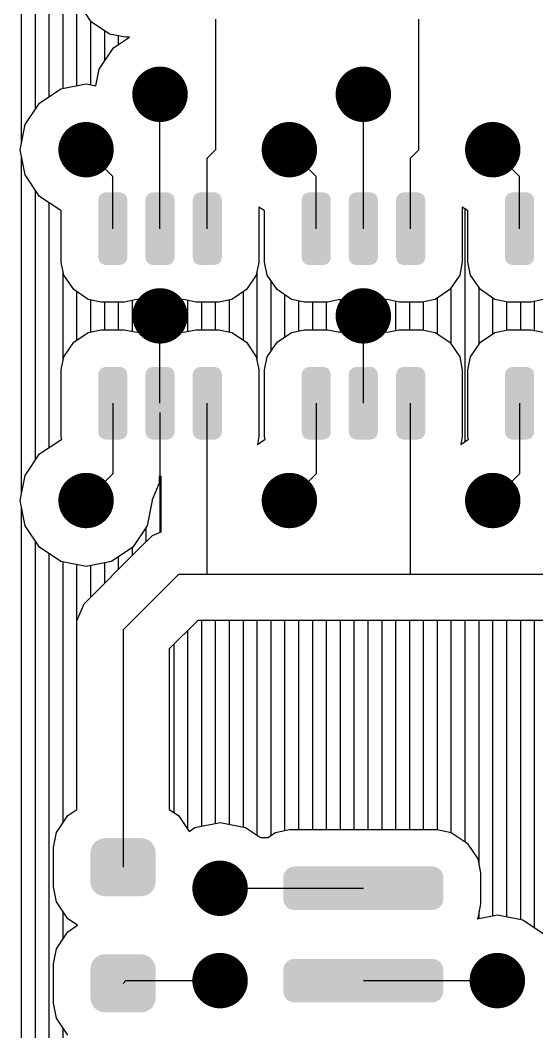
# Model space of a CAD drawing. Extents: x 295 to 953, y 10 to 290.
# Drawn here: x 646.16 to 657.87, y 147.46 to 170.42 of the extents above; entities that cross this region are included whole.
import ezdxf

# ---------------------------------------------------------------- set-up
doc = ezdxf.new("R2010")
doc.units = 0
doc.header["$LTSCALE"] = 5
doc.header["$MEASUREMENT"] = 0
doc.layers.get('0').update_dxf_attribs({"linetype": 'CONTINUOUS', "lineweight": 25})
doc.layers.add('DV-INT-A3_TOP', color=10, linetype='CONTINUOUS')

msp = doc.modelspace()

# ---------------------------------------------------------------- linework, layer by layer
at = {"const_width": 0.629}
for points in [[(649.011, 168.74, 1), (649.64, 168.74, 1)], [(653.621, 168.74, 1), (654.25, 168.74, 1)], [(647.335, 167.483, 1), (647.963, 167.483, 1)], [(651.945, 167.483, 1), (652.573, 167.483, 1)], [(656.555, 167.483, 1), (657.183, 167.483, 1)], [(649.011, 163.711, 1), (649.64, 163.711, 1)], [(653.621, 163.711, 1), (654.25, 163.711, 1)], [(647.335, 159.52, 1), (647.963, 159.52, 1)], [(651.945, 159.52, 1), (652.573, 159.52, 1)], [(656.555, 159.52, 1), (657.183, 159.52, 1)], [(650.373, 150.719, 1), (651.002, 150.719, 1)], [(650.373, 148.624, 1), (651.002, 148.624, 1)], [(656.659, 148.624, 1), (657.288, 148.624, 1)]]:
    msp.add_lwpolyline(points, format="xyb", close=True, dxfattribs=at)
for points in [[(647.95, 166.421), (647.963, 166.45), (648.568, 166.421), (648.544, 166.45)], [(647.963, 166.45), (647.999, 166.478), (648.544, 166.45), (648.521, 166.478)], [(647.999, 166.478), (648.021, 166.496), (648.521, 166.478), (648.482, 166.496)], [(648.021, 166.496), (648.078, 166.509), (648.482, 166.496), (648.453, 166.509)], [(648.078, 166.509), (648.093, 166.512), (648.453, 166.509), (648.42, 166.512)], [(648.093, 166.512), (648.093, 166.515), (648.42, 166.512), (648.42, 166.515)], [(649.019, 166.421), (649.032, 166.45), (649.637, 166.421), (649.613, 166.45)], [(649.032, 166.45), (649.068, 166.478), (649.613, 166.45), (649.589, 166.478)], [(649.068, 166.478), (649.09, 166.496), (649.589, 166.478), (649.551, 166.496)], [(649.09, 166.496), (649.147, 166.509), (649.551, 166.496), (649.522, 166.509)], [(649.147, 166.509), (649.162, 166.512), (649.522, 166.509), (649.489, 166.512)], [(649.162, 166.512), (649.162, 166.515), (649.489, 166.512), (649.489, 166.515)], [(650.091, 166.421), (650.105, 166.45), (650.709, 166.421), (650.686, 166.45)], [(650.105, 166.45), (650.141, 166.478), (650.686, 166.45), (650.662, 166.478)], [(650.141, 166.478), (650.163, 166.496), (650.662, 166.478), (650.624, 166.496)], [(650.163, 166.496), (650.22, 166.509), (650.624, 166.496), (650.595, 166.509)], [(650.22, 166.509), (650.235, 166.512), (650.595, 166.509), (650.562, 166.512)], [(650.235, 166.512), (650.235, 166.515), (650.562, 166.512), (650.562, 166.515)], [(652.56, 166.421), (652.573, 166.45), (653.178, 166.421), (653.155, 166.45)], [(652.573, 166.45), (652.609, 166.478), (653.155, 166.45), (653.131, 166.478)], [(652.609, 166.478), (652.631, 166.496), (653.131, 166.478), (653.092, 166.496)], [(652.631, 166.496), (652.688, 166.509), (653.092, 166.496), (653.063, 166.509)], [(652.688, 166.509), (652.703, 166.512), (653.063, 166.509), (653.03, 166.512)], [(652.703, 166.512), (652.703, 166.515), (653.03, 166.512), (653.03, 166.515)], [(653.629, 166.421), (653.642, 166.45), (654.247, 166.421), (654.223, 166.45)], [(653.642, 166.45), (653.678, 166.478), (654.223, 166.45), (654.199, 166.478)], [(653.678, 166.478), (653.7, 166.496), (654.199, 166.478), (654.161, 166.496)], [(653.7, 166.496), (653.757, 166.509), (654.161, 166.496), (654.132, 166.509)], [(653.757, 166.509), (653.772, 166.512), (654.132, 166.509), (654.099, 166.512)], [(653.772, 166.512), (653.772, 166.515), (654.099, 166.512), (654.099, 166.515)], [(654.702, 166.421), (654.715, 166.45), (655.32, 166.421), (655.296, 166.45)], [(654.715, 166.45), (654.751, 166.478), (655.296, 166.45), (655.272, 166.478)], [(654.751, 166.478), (654.773, 166.496), (655.272, 166.478), (655.234, 166.496)], [(654.773, 166.496), (654.83, 166.509), (655.234, 166.496), (655.205, 166.509)], [(654.83, 166.509), (654.845, 166.512), (655.205, 166.509), (655.172, 166.512)], [(654.845, 166.512), (654.845, 166.515), (655.172, 166.512), (655.172, 166.515)], [(657.17, 166.421), (657.183, 166.45), (657.788, 166.421), (657.765, 166.45)], [(657.183, 166.45), (657.219, 166.478), (657.765, 166.45), (657.741, 166.478)], [(657.219, 166.478), (657.241, 166.496), (657.741, 166.478), (657.702, 166.496)], [(657.241, 166.496), (657.299, 166.509), (657.702, 166.496), (657.673, 166.509)], [(657.299, 166.509), (657.313, 166.512), (657.673, 166.509), (657.64, 166.512)], [(657.313, 166.512), (657.313, 166.515), (657.64, 166.512), (657.64, 166.515)], [(647.928, 166.349), (647.931, 166.383), (648.586, 166.349), (648.577, 166.383)], [(647.928, 166.347), (647.928, 166.349), (648.586, 166.347), (648.586, 166.349)], [(647.928, 165.031), (647.928, 166.347), (648.586, 165.031), (648.586, 166.347)], [(647.931, 166.383), (647.95, 166.421), (648.577, 166.383), (648.568, 166.421)], [(648.996, 166.349), (649, 166.383), (649.654, 166.349), (649.646, 166.383)], [(648.996, 166.347), (648.996, 166.349), (649.654, 166.347), (649.654, 166.349)], [(648.996, 165.031), (648.996, 166.347), (649.654, 165.031), (649.654, 166.347)], [(649, 166.383), (649.019, 166.421), (649.646, 166.383), (649.637, 166.421)], [(650.069, 166.349), (650.073, 166.383), (650.727, 166.349), (650.719, 166.383)], [(650.069, 166.347), (650.069, 166.349), (650.727, 166.347), (650.727, 166.349)], [(650.069, 165.031), (650.069, 166.347), (650.727, 165.031), (650.727, 166.347)], [(650.073, 166.383), (650.091, 166.421), (650.719, 166.383), (650.709, 166.421)], [(652.538, 166.349), (652.542, 166.383), (653.196, 166.349), (653.187, 166.383)], [(652.538, 166.347), (652.538, 166.349), (653.196, 166.347), (653.196, 166.349)], [(652.538, 165.031), (652.538, 166.347), (653.196, 165.031), (653.196, 166.347)], [(652.542, 166.383), (652.56, 166.421), (653.187, 166.383), (653.178, 166.421)], [(653.606, 166.349), (653.61, 166.383), (654.264, 166.349), (654.256, 166.383)], [(653.606, 166.347), (653.606, 166.349), (654.264, 166.347), (654.264, 166.349)], [(653.606, 165.031), (653.606, 166.347), (654.264, 165.031), (654.264, 166.347)], [(653.61, 166.383), (653.629, 166.421), (654.256, 166.383), (654.247, 166.421)], [(654.679, 166.349), (654.683, 166.383), (655.337, 166.349), (655.329, 166.383)], [(654.679, 166.347), (654.679, 166.349), (655.337, 166.347), (655.337, 166.349)], [(654.679, 165.031), (654.679, 166.347), (655.337, 165.031), (655.337, 166.347)], [(654.683, 166.383), (654.702, 166.421), (655.329, 166.383), (655.32, 166.421)], [(657.148, 166.349), (657.152, 166.383), (657.806, 166.349), (657.798, 166.383)], [(657.148, 166.347), (657.148, 166.349), (657.806, 166.347), (657.806, 166.349)], [(657.148, 165.031), (657.148, 166.347), (657.806, 165.031), (657.806, 166.347)], [(657.152, 166.383), (657.17, 166.421), (657.798, 166.383), (657.788, 166.421)], [(647.928, 165.029), (647.928, 165.031), (648.586, 165.029), (648.586, 165.031)], [(647.936, 164.996), (647.928, 165.029), (648.582, 164.996), (648.586, 165.029)], [(647.945, 164.957), (647.936, 164.996), (648.563, 164.957), (648.582, 164.996)], [(647.969, 164.929), (647.945, 164.957), (648.55, 164.929), (648.563, 164.957)], [(647.992, 164.9), (647.969, 164.929), (648.514, 164.9), (648.55, 164.929)], [(648.031, 164.883), (647.992, 164.9), (648.492, 164.883), (648.514, 164.9)], [(648.06, 164.87), (648.031, 164.883), (648.435, 164.87), (648.492, 164.883)], [(648.093, 164.866), (648.06, 164.87), (648.42, 164.866), (648.435, 164.87)], [(648.093, 164.864), (648.093, 164.866), (648.42, 164.864), (648.42, 164.866)], [(648.996, 165.029), (648.996, 165.031), (649.654, 165.029), (649.654, 165.031)], [(649.004, 164.996), (648.996, 165.029), (649.65, 164.996), (649.654, 165.029)], [(649.014, 164.957), (649.004, 164.996), (649.632, 164.957), (649.65, 164.996)], [(649.037, 164.929), (649.014, 164.957), (649.619, 164.929), (649.632, 164.957)], [(649.061, 164.9), (649.037, 164.929), (649.583, 164.9), (649.619, 164.929)], [(649.1, 164.883), (649.061, 164.9), (649.561, 164.883), (649.583, 164.9)], [(649.129, 164.87), (649.1, 164.883), (649.504, 164.87), (649.561, 164.883)], [(649.162, 164.866), (649.129, 164.87), (649.489, 164.866), (649.504, 164.87)], [(649.162, 164.864), (649.162, 164.866), (649.489, 164.864), (649.489, 164.866)], [(650.069, 165.029), (650.069, 165.031), (650.727, 165.029), (650.727, 165.031)], [(650.077, 164.996), (650.069, 165.029), (650.723, 164.996), (650.727, 165.029)], [(650.087, 164.957), (650.077, 164.996), (650.705, 164.957), (650.723, 164.996)], [(650.11, 164.929), (650.087, 164.957), (650.691, 164.929), (650.705, 164.957)], [(650.134, 164.9), (650.11, 164.929), (650.656, 164.9), (650.691, 164.929)], [(650.173, 164.883), (650.134, 164.9), (650.634, 164.883), (650.656, 164.9)], [(650.201, 164.87), (650.173, 164.883), (650.576, 164.87), (650.634, 164.883)], [(650.235, 164.866), (650.201, 164.87), (650.562, 164.866), (650.576, 164.87)], [(650.235, 164.864), (650.235, 164.866), (650.562, 164.864), (650.562, 164.866)], [(652.538, 165.029), (652.538, 165.031), (653.196, 165.029), (653.196, 165.031)], [(652.546, 164.996), (652.538, 165.029), (653.192, 164.996), (653.196, 165.029)], [(652.555, 164.957), (652.546, 164.996), (653.173, 164.957), (653.192, 164.996)], [(652.579, 164.929), (652.555, 164.957), (653.16, 164.929), (653.173, 164.957)], [(652.603, 164.9), (652.579, 164.929), (653.124, 164.9), (653.16, 164.929)], [(652.641, 164.883), (652.603, 164.9), (653.102, 164.883), (653.124, 164.9)], [(652.67, 164.87), (652.641, 164.883), (653.045, 164.87), (653.102, 164.883)], [(652.703, 164.866), (652.67, 164.87), (653.03, 164.866), (653.045, 164.87)], [(652.703, 164.864), (652.703, 164.866), (653.03, 164.864), (653.03, 164.866)], [(653.606, 165.029), (653.606, 165.031), (654.264, 165.029), (654.264, 165.031)], [(653.615, 164.996), (653.606, 165.029), (654.26, 164.996), (654.264, 165.029)], [(653.624, 164.957), (653.615, 164.996), (654.242, 164.957), (654.26, 164.996)], [(653.647, 164.929), (653.624, 164.957), (654.229, 164.929), (654.242, 164.957)], [(653.671, 164.9), (653.647, 164.929), (654.193, 164.9), (654.229, 164.929)], [(653.71, 164.883), (653.671, 164.9), (654.171, 164.883), (654.193, 164.9)], [(653.739, 164.87), (653.71, 164.883), (654.114, 164.87), (654.171, 164.883)], [(653.772, 164.866), (653.739, 164.87), (654.099, 164.866), (654.114, 164.87)], [(653.772, 164.864), (653.772, 164.866), (654.099, 164.864), (654.099, 164.866)], [(654.679, 165.029), (654.679, 165.031), (655.337, 165.029), (655.337, 165.031)], [(654.687, 164.996), (654.679, 165.029), (655.333, 164.996), (655.337, 165.029)], [(654.697, 164.957), (654.687, 164.996), (655.315, 164.957), (655.333, 164.996)], [(654.72, 164.929), (654.697, 164.957), (655.302, 164.929), (655.315, 164.957)], [(654.744, 164.9), (654.72, 164.929), (655.266, 164.9), (655.302, 164.929)], [(654.783, 164.883), (654.744, 164.9), (655.244, 164.883), (655.266, 164.9)], [(654.812, 164.87), (654.783, 164.883), (655.187, 164.87), (655.244, 164.883)], [(654.845, 164.866), (654.812, 164.87), (655.172, 164.866), (655.187, 164.87)], [(654.845, 164.864), (654.845, 164.866), (655.172, 164.864), (655.172, 164.866)], [(657.148, 165.029), (657.148, 165.031), (657.806, 165.029), (657.806, 165.031)], [(657.156, 164.996), (657.148, 165.029), (657.802, 164.996), (657.806, 165.029)], [(657.165, 164.957), (657.156, 164.996), (657.783, 164.957), (657.802, 164.996)], [(657.189, 164.929), (657.165, 164.957), (657.77, 164.929), (657.783, 164.957)], [(657.213, 164.9), (657.189, 164.929), (657.734, 164.9), (657.77, 164.929)], [(657.251, 164.883), (657.213, 164.9), (657.712, 164.883), (657.734, 164.9)], [(657.28, 164.87), (657.251, 164.883), (657.655, 164.87), (657.712, 164.883)], [(657.313, 164.866), (657.28, 164.87), (657.64, 164.866), (657.655, 164.87)], [(657.313, 164.864), (657.313, 164.866), (657.64, 164.864), (657.64, 164.866)], [(648.021, 162.535), (648.078, 162.549), (648.482, 162.535), (648.453, 162.549)], [(648.078, 162.549), (648.093, 162.552), (648.453, 162.549), (648.42, 162.552)], [(648.093, 162.552), (648.093, 162.554), (648.42, 162.552), (648.42, 162.554)], [(649.09, 162.535), (649.147, 162.549), (649.551, 162.535), (649.522, 162.549)], [(649.147, 162.549), (649.162, 162.552), (649.522, 162.549), (649.489, 162.552)], [(649.162, 162.552), (649.162, 162.554), (649.489, 162.552), (649.489, 162.554)], [(650.163, 162.535), (650.22, 162.549), (650.624, 162.535), (650.595, 162.549)], [(650.22, 162.549), (650.235, 162.552), (650.595, 162.549), (650.562, 162.552)], [(650.235, 162.552), (650.235, 162.554), (650.562, 162.552), (650.562, 162.554)], [(652.631, 162.535), (652.688, 162.549), (653.092, 162.535), (653.063, 162.549)], [(652.688, 162.549), (652.703, 162.552), (653.063, 162.549), (653.03, 162.552)], [(652.703, 162.552), (652.703, 162.554), (653.03, 162.552), (653.03, 162.554)], [(653.7, 162.535), (653.757, 162.549), (654.161, 162.535), (654.132, 162.549)], [(653.757, 162.549), (653.772, 162.552), (654.132, 162.549), (654.099, 162.552)], [(653.772, 162.552), (653.772, 162.554), (654.099, 162.552), (654.099, 162.554)], [(654.773, 162.535), (654.83, 162.549), (655.234, 162.535), (655.205, 162.549)], [(654.83, 162.549), (654.845, 162.552), (655.205, 162.549), (655.172, 162.552)], [(654.845, 162.552), (654.845, 162.554), (655.172, 162.552), (655.172, 162.554)], [(657.241, 162.535), (657.299, 162.549), (657.702, 162.535), (657.673, 162.549)], [(657.299, 162.549), (657.313, 162.552), (657.673, 162.549), (657.64, 162.552)], [(657.313, 162.552), (657.313, 162.554), (657.64, 162.552), (657.64, 162.554)], [(647.928, 162.389), (647.931, 162.422), (648.586, 162.389), (648.577, 162.422)], [(647.928, 162.387), (647.928, 162.389), (648.586, 162.387), (648.586, 162.389)], [(647.928, 161.071), (647.928, 162.387), (648.586, 161.071), (648.586, 162.387)], [(647.931, 162.422), (647.95, 162.461), (648.577, 162.422), (648.568, 162.461)], [(647.95, 162.461), (647.963, 162.489), (648.568, 162.461), (648.544, 162.489)], [(647.963, 162.489), (647.999, 162.518), (648.544, 162.489), (648.521, 162.518)], [(647.999, 162.518), (648.021, 162.535), (648.521, 162.518), (648.482, 162.535)], [(648.996, 162.389), (649, 162.422), (649.654, 162.389), (649.646, 162.422)], [(648.996, 162.387), (648.996, 162.389), (649.654, 162.387), (649.654, 162.389)], [(648.996, 161.071), (648.996, 162.387), (649.654, 161.071), (649.654, 162.387)], [(649, 162.422), (649.019, 162.461), (649.646, 162.422), (649.637, 162.461)], [(649.019, 162.461), (649.032, 162.489), (649.637, 162.461), (649.613, 162.489)], [(649.032, 162.489), (649.068, 162.518), (649.613, 162.489), (649.589, 162.518)], [(649.068, 162.518), (649.09, 162.535), (649.589, 162.518), (649.551, 162.535)], [(650.069, 162.389), (650.073, 162.422), (650.727, 162.389), (650.719, 162.422)], [(650.069, 162.387), (650.069, 162.389), (650.727, 162.387), (650.727, 162.389)], [(650.069, 161.071), (650.069, 162.387), (650.727, 161.071), (650.727, 162.387)], [(650.073, 162.422), (650.091, 162.461), (650.719, 162.422), (650.709, 162.461)], [(650.091, 162.461), (650.105, 162.489), (650.709, 162.461), (650.686, 162.489)], [(650.105, 162.489), (650.141, 162.518), (650.686, 162.489), (650.662, 162.518)], [(650.141, 162.518), (650.163, 162.535), (650.662, 162.518), (650.624, 162.535)], [(652.538, 162.389), (652.542, 162.422), (653.196, 162.389), (653.187, 162.422)], [(652.538, 162.387), (652.538, 162.389), (653.196, 162.387), (653.196, 162.389)], [(652.538, 161.071), (652.538, 162.387), (653.196, 161.071), (653.196, 162.387)], [(652.542, 162.422), (652.56, 162.461), (653.187, 162.422), (653.178, 162.461)], [(652.56, 162.461), (652.573, 162.489), (653.178, 162.461), (653.155, 162.489)], [(652.573, 162.489), (652.609, 162.518), (653.155, 162.489), (653.131, 162.518)], [(652.609, 162.518), (652.631, 162.535), (653.131, 162.518), (653.092, 162.535)], [(653.606, 162.389), (653.61, 162.422), (654.264, 162.389), (654.256, 162.422)], [(653.606, 162.387), (653.606, 162.389), (654.264, 162.387), (654.264, 162.389)], [(653.606, 161.071), (653.606, 162.387), (654.264, 161.071), (654.264, 162.387)], [(653.61, 162.422), (653.629, 162.461), (654.256, 162.422), (654.247, 162.461)], [(653.629, 162.461), (653.642, 162.489), (654.247, 162.461), (654.223, 162.489)], [(653.642, 162.489), (653.678, 162.518), (654.223, 162.489), (654.199, 162.518)], [(653.678, 162.518), (653.7, 162.535), (654.199, 162.518), (654.161, 162.535)], [(654.679, 162.389), (654.683, 162.422), (655.337, 162.389), (655.329, 162.422)], [(654.679, 162.387), (654.679, 162.389), (655.337, 162.387), (655.337, 162.389)], [(654.679, 161.071), (654.679, 162.387), (655.337, 161.071), (655.337, 162.387)], [(654.683, 162.422), (654.702, 162.461), (655.329, 162.422), (655.32, 162.461)], [(654.702, 162.461), (654.715, 162.489), (655.32, 162.461), (655.296, 162.489)], [(654.715, 162.489), (654.751, 162.518), (655.296, 162.489), (655.272, 162.518)], [(654.751, 162.518), (654.773, 162.535), (655.272, 162.518), (655.234, 162.535)], [(657.148, 162.389), (657.152, 162.422), (657.806, 162.389), (657.798, 162.422)], [(657.148, 162.387), (657.148, 162.389), (657.806, 162.387), (657.806, 162.389)], [(657.148, 161.071), (657.148, 162.387), (657.806, 161.071), (657.806, 162.387)], [(657.152, 162.422), (657.17, 162.461), (657.798, 162.422), (657.788, 162.461)], [(657.17, 162.461), (657.183, 162.489), (657.788, 162.461), (657.765, 162.489)], [(657.183, 162.489), (657.219, 162.518), (657.765, 162.489), (657.741, 162.518)], [(657.219, 162.518), (657.241, 162.535), (657.741, 162.518), (657.702, 162.535)], [(647.928, 161.069), (647.928, 161.071), (648.586, 161.069), (648.586, 161.071)], [(647.936, 161.035), (647.928, 161.069), (648.582, 161.035), (648.586, 161.069)], [(647.945, 160.997), (647.936, 161.035), (648.563, 160.997), (648.582, 161.035)], [(647.969, 160.969), (647.945, 160.997), (648.55, 160.969), (648.563, 160.997)], [(647.992, 160.94), (647.969, 160.969), (648.514, 160.94), (648.55, 160.969)], [(648.031, 160.922), (647.992, 160.94), (648.492, 160.922), (648.514, 160.94)], [(648.996, 161.069), (648.996, 161.071), (649.654, 161.069), (649.654, 161.071)], [(649.004, 161.035), (648.996, 161.069), (649.65, 161.035), (649.654, 161.069)], [(649.014, 160.997), (649.004, 161.035), (649.632, 160.997), (649.65, 161.035)], [(649.037, 160.969), (649.014, 160.997), (649.619, 160.969), (649.632, 160.997)], [(649.061, 160.94), (649.037, 160.969), (649.583, 160.94), (649.619, 160.969)], [(649.1, 160.922), (649.061, 160.94), (649.561, 160.922), (649.583, 160.94)], [(650.069, 161.069), (650.069, 161.071), (650.727, 161.069), (650.727, 161.071)], [(650.077, 161.035), (650.069, 161.069), (650.723, 161.035), (650.727, 161.069)], [(650.087, 160.997), (650.077, 161.035), (650.705, 160.997), (650.723, 161.035)], [(650.11, 160.969), (650.087, 160.997), (650.691, 160.969), (650.705, 160.997)], [(650.134, 160.94), (650.11, 160.969), (650.656, 160.94), (650.691, 160.969)], [(650.173, 160.922), (650.134, 160.94), (650.634, 160.922), (650.656, 160.94)], [(652.538, 161.069), (652.538, 161.071), (653.196, 161.069), (653.196, 161.071)], [(652.546, 161.035), (652.538, 161.069), (653.192, 161.035), (653.196, 161.069)], [(652.555, 160.997), (652.546, 161.035), (653.173, 160.997), (653.192, 161.035)], [(652.579, 160.969), (652.555, 160.997), (653.16, 160.969), (653.173, 160.997)], [(652.603, 160.94), (652.579, 160.969), (653.124, 160.94), (653.16, 160.969)], [(652.641, 160.922), (652.603, 160.94), (653.102, 160.922), (653.124, 160.94)], [(653.606, 161.069), (653.606, 161.071), (654.264, 161.069), (654.264, 161.071)], [(653.615, 161.035), (653.606, 161.069), (654.26, 161.035), (654.264, 161.069)], [(653.624, 160.997), (653.615, 161.035), (654.242, 160.997), (654.26, 161.035)], [(653.647, 160.969), (653.624, 160.997), (654.229, 160.969), (654.242, 160.997)], [(653.671, 160.94), (653.647, 160.969), (654.193, 160.94), (654.229, 160.969)], [(653.71, 160.922), (653.671, 160.94), (654.171, 160.922), (654.193, 160.94)], [(654.679, 161.069), (654.679, 161.071), (655.337, 161.069), (655.337, 161.071)], [(654.687, 161.035), (654.679, 161.069), (655.333, 161.035), (655.337, 161.069)], [(654.697, 160.997), (654.687, 161.035), (655.315, 160.997), (655.333, 161.035)], [(654.72, 160.969), (654.697, 160.997), (655.302, 160.969), (655.315, 160.997)], [(654.744, 160.94), (654.72, 160.969), (655.266, 160.94), (655.302, 160.969)], [(654.783, 160.922), (654.744, 160.94), (655.244, 160.922), (655.266, 160.94)], [(657.148, 161.069), (657.148, 161.071), (657.806, 161.069), (657.806, 161.071)], [(657.156, 161.035), (657.148, 161.069), (657.802, 161.035), (657.806, 161.069)], [(657.165, 160.997), (657.156, 161.035), (657.783, 160.997), (657.802, 161.035)], [(657.189, 160.969), (657.165, 160.997), (657.77, 160.969), (657.783, 160.997)], [(657.213, 160.94), (657.189, 160.969), (657.734, 160.94), (657.77, 160.969)], [(657.251, 160.922), (657.213, 160.94), (657.712, 160.922), (657.734, 160.94)], [(648.06, 160.909), (648.031, 160.922), (648.435, 160.909), (648.492, 160.922)], [(648.093, 160.906), (648.06, 160.909), (648.42, 160.906), (648.435, 160.909)], [(648.093, 160.903), (648.093, 160.906), (648.42, 160.903), (648.42, 160.906)], [(649.129, 160.909), (649.1, 160.922), (649.504, 160.909), (649.561, 160.922)], [(649.162, 160.906), (649.129, 160.909), (649.489, 160.906), (649.504, 160.909)], [(649.162, 160.903), (649.162, 160.906), (649.489, 160.903), (649.489, 160.906)], [(650.201, 160.909), (650.173, 160.922), (650.576, 160.909), (650.634, 160.922)], [(650.235, 160.906), (650.201, 160.909), (650.562, 160.906), (650.576, 160.909)], [(650.235, 160.903), (650.235, 160.906), (650.562, 160.903), (650.562, 160.906)], [(652.67, 160.909), (652.641, 160.922), (653.045, 160.909), (653.102, 160.922)], [(652.703, 160.906), (652.67, 160.909), (653.03, 160.906), (653.045, 160.909)], [(652.703, 160.903), (652.703, 160.906), (653.03, 160.903), (653.03, 160.906)], [(653.739, 160.909), (653.71, 160.922), (654.114, 160.909), (654.171, 160.922)], [(653.772, 160.906), (653.739, 160.909), (654.099, 160.906), (654.114, 160.909)], [(653.772, 160.903), (653.772, 160.906), (654.099, 160.903), (654.099, 160.906)], [(654.812, 160.909), (654.783, 160.922), (655.187, 160.909), (655.244, 160.922)], [(654.845, 160.906), (654.812, 160.909), (655.172, 160.906), (655.187, 160.909)], [(654.845, 160.903), (654.845, 160.906), (655.172, 160.903), (655.172, 160.906)], [(657.28, 160.909), (657.251, 160.922), (657.655, 160.909), (657.712, 160.922)], [(657.313, 160.906), (657.28, 160.909), (657.64, 160.906), (657.655, 160.909)], [(657.313, 160.903), (657.313, 160.906), (657.64, 160.903), (657.64, 160.906)], [(647.814, 151.724), (647.878, 151.791), (649.162, 151.724), (649.093, 151.791)], [(647.878, 151.791), (647.891, 151.797), (649.093, 151.791), (649.087, 151.797)], [(647.891, 151.797), (647.971, 151.84), (649.087, 151.797), (649, 151.84)], [(647.971, 151.84), (647.991, 151.843), (649, 151.84), (648.993, 151.843)], [(647.991, 151.843), (648.074, 151.857), (648.993, 151.843), (648.9, 151.857)], [(647.745, 150.866), (647.745, 151.528), (649.229, 150.866), (649.229, 151.528)], [(647.747, 151.528), (647.761, 151.621), (649.227, 151.528), (649.212, 151.621)], [(647.761, 151.621), (647.766, 151.631), (649.212, 151.621), (649.21, 151.631)], [(647.766, 151.631), (647.806, 151.715), (649.21, 151.631), (649.166, 151.715)], [(647.806, 151.715), (647.814, 151.724), (649.166, 151.715), (649.162, 151.724)], [(652.141, 151.055), (652.147, 151.077), (655.733, 151.055), (655.72, 151.077)], [(652.147, 151.077), (652.189, 151.133), (655.72, 151.077), (655.686, 151.133)], [(652.189, 151.133), (652.202, 151.149), (655.686, 151.133), (655.664, 151.149)], [(652.202, 151.149), (652.263, 151.187), (655.664, 151.149), (655.614, 151.187)], [(652.263, 151.187), (652.279, 151.197), (655.614, 151.187), (655.58, 151.197)], [(652.279, 151.197), (652.362, 151.212), (655.58, 151.197), (655.526, 151.212)], [(652.362, 151.212), (652.368, 151.214), (655.526, 151.212), (655.503, 151.214)], [(647.762, 150.773), (647.747, 150.866), (649.213, 150.773), (649.227, 150.866)], [(652.121, 150.966), (652.122, 150.99), (655.75, 150.966), (655.746, 150.99)], [(652.121, 150.472), (652.121, 150.966), (655.75, 150.472), (655.75, 150.966)], [(652.122, 150.99), (652.141, 151.055), (655.746, 150.99), (655.733, 151.055)], [(647.764, 150.762), (647.762, 150.773), (649.208, 150.762), (649.213, 150.773)], [(647.808, 150.678), (647.764, 150.762), (649.168, 150.678), (649.208, 150.762)], [(647.812, 150.67), (647.808, 150.678), (649.16, 150.67), (649.168, 150.678)], [(647.881, 150.603), (647.812, 150.67), (649.096, 150.603), (649.16, 150.67)], [(647.887, 150.596), (647.881, 150.603), (649.083, 150.596), (649.096, 150.603)], [(647.975, 150.554), (647.887, 150.596), (649.003, 150.554), (649.083, 150.596)], [(647.981, 150.551), (647.975, 150.554), (648.983, 150.551), (649.003, 150.554)], [(648.074, 150.537), (647.981, 150.551), (648.9, 150.537), (648.983, 150.551)], [(652.125, 150.448), (652.121, 150.472), (655.749, 150.448), (655.75, 150.472)], [(652.137, 150.383), (652.125, 150.448), (655.73, 150.383), (655.749, 150.448)], [(652.151, 150.361), (652.137, 150.383), (655.724, 150.361), (655.73, 150.383)], [(652.185, 150.306), (652.151, 150.361), (655.682, 150.306), (655.724, 150.361)], [(652.207, 150.289), (652.185, 150.306), (655.669, 150.289), (655.682, 150.306)], [(652.257, 150.251), (652.207, 150.289), (655.607, 150.251), (655.669, 150.289)], [(652.29, 150.241), (652.257, 150.251), (655.592, 150.241), (655.607, 150.251)], [(652.344, 150.226), (652.29, 150.241), (655.509, 150.226), (655.592, 150.241)], [(652.368, 150.225), (652.344, 150.226), (655.503, 150.225), (655.509, 150.226)], [(647.766, 148.995), (647.806, 149.079), (649.21, 148.995), (649.166, 149.079)], [(647.806, 149.079), (647.814, 149.088), (649.166, 149.079), (649.162, 149.088)], [(647.814, 149.088), (647.878, 149.155), (649.162, 149.088), (649.093, 149.155)], [(647.878, 149.155), (647.891, 149.161), (649.093, 149.155), (649.087, 149.161)], [(647.891, 149.161), (647.971, 149.203), (649.087, 149.161), (649, 149.203)], [(647.971, 149.203), (647.991, 149.207), (649, 149.203), (648.993, 149.207)], [(647.991, 149.207), (648.074, 149.221), (648.993, 149.207), (648.9, 149.221)], [(652.147, 148.982), (652.189, 149.037), (655.72, 148.982), (655.686, 149.037)], [(652.189, 149.037), (652.202, 149.054), (655.686, 149.037), (655.664, 149.054)], [(652.202, 149.054), (652.263, 149.092), (655.664, 149.054), (655.614, 149.092)], [(652.263, 149.092), (652.279, 149.101), (655.614, 149.092), (655.58, 149.101)], [(652.279, 149.101), (652.362, 149.117), (655.58, 149.101), (655.526, 149.117)], [(652.362, 149.117), (652.368, 149.118), (655.526, 149.117), (655.503, 149.118)], [(647.745, 148.23), (647.745, 148.892), (649.229, 148.23), (649.229, 148.892)], [(647.747, 148.892), (647.761, 148.985), (649.227, 148.892), (649.212, 148.985)], [(647.761, 148.985), (647.766, 148.995), (649.212, 148.985), (649.21, 148.995)], [(652.121, 148.871), (652.122, 148.894), (655.75, 148.871), (655.746, 148.894)], [(652.121, 148.376), (652.121, 148.871), (655.75, 148.376), (655.75, 148.871)], [(652.122, 148.894), (652.141, 148.96), (655.746, 148.894), (655.733, 148.96)], [(652.141, 148.96), (652.147, 148.982), (655.733, 148.96), (655.72, 148.982)], [(652.125, 148.353), (652.121, 148.376), (655.749, 148.353), (655.75, 148.376)], [(652.137, 148.287), (652.125, 148.353), (655.73, 148.287), (655.749, 148.353)], [(647.762, 148.137), (647.747, 148.23), (649.213, 148.137), (649.227, 148.23)], [(647.764, 148.126), (647.762, 148.137), (649.208, 148.126), (649.213, 148.137)], [(647.808, 148.042), (647.764, 148.126), (649.168, 148.042), (649.208, 148.126)], [(652.151, 148.266), (652.137, 148.287), (655.724, 148.266), (655.73, 148.287)], [(652.185, 148.21), (652.151, 148.266), (655.682, 148.21), (655.724, 148.266)], [(652.207, 148.193), (652.185, 148.21), (655.669, 148.193), (655.682, 148.21)], [(652.257, 148.155), (652.207, 148.193), (655.607, 148.155), (655.669, 148.193)], [(652.29, 148.146), (652.257, 148.155), (655.592, 148.146), (655.607, 148.155)], [(652.344, 148.13), (652.29, 148.146), (655.509, 148.13), (655.592, 148.146)], [(652.368, 148.129), (652.344, 148.13), (655.503, 148.129), (655.509, 148.13)], [(647.812, 148.033), (647.808, 148.042), (649.16, 148.033), (649.168, 148.042)], [(647.881, 147.967), (647.812, 148.033), (649.096, 147.967), (649.16, 148.033)], [(647.887, 147.96), (647.881, 147.967), (649.083, 147.96), (649.096, 147.967)], [(647.975, 147.918), (647.887, 147.96), (649.003, 147.918), (649.083, 147.96)], [(647.981, 147.915), (647.975, 147.918), (648.983, 147.915), (649.003, 147.918)], [(648.074, 147.901), (647.981, 147.915), (648.9, 147.901), (648.983, 147.915)]]:
    msp.add_solid(points)
at = {"layer": 'DV-INT-A3_TOP', "color": 7}
for p, q in [((646.186, 167.626), (646.186, 183.539)), ((646.501, 168.397), (646.501, 183.354)), ((646.815, 168.686), (646.815, 183.304)), ((647.129, 168.87), (647.129, 183.304)), ((647.443, 168.933), (647.443, 171.037)), ((647.766, 170.383), (647.49, 170.798)), ((647.758, 168.954), (647.758, 170.4)), ((648.181, 170.107), (647.766, 170.383)), ((650.583, 170.442), (650.583, 167.483)), ((655.193, 167.483), (655.193, 170.442)), ((648.072, 169.499), (648.072, 170.182)), ((648.546, 170.035), (648.181, 170.107)), ((648.269, 169.797), (648.63, 170.035)), ((648.386, 169.872), (648.386, 170.069)), ((648.63, 170.035), (648.546, 170.035)), ((647.946, 169.31), (648.269, 169.797)), ((647.871, 168.933), (647.946, 169.31)), ((647.079, 168.862), (647.649, 168.975)), ((647.649, 168.975), (647.871, 168.933)), ((646.593, 168.539), (647.079, 168.862)), ((646.27, 168.053), (646.593, 168.539)), ((649.325, 165.689), (649.325, 168.74)), ((653.935, 165.689), (653.935, 168.74)), ((646.157, 167.483), (646.27, 168.053)), ((646.27, 166.909), (646.157, 167.483)), ((648.257, 166.875), (647.649, 167.483)), ((650.398, 167.294), (650.583, 167.483)), ((652.867, 166.875), (652.259, 167.483)), ((655.008, 167.294), (655.193, 167.483)), ((657.477, 166.875), (656.869, 167.483)), ((646.186, 159.663), (646.186, 167.336)), ((650.398, 165.689), (650.398, 167.294)), ((655.008, 165.689), (655.008, 167.294)), ((646.593, 166.423), (646.27, 166.909)), ((648.257, 165.689), (648.257, 166.875)), ((652.867, 165.689), (652.867, 166.875)), ((657.477, 165.689), (657.477, 166.875)), ((646.501, 160.434), (646.501, 166.565)), ((647.079, 166.1), (646.593, 166.423)), ((646.815, 160.723), (646.815, 166.276)), ((647.087, 166.096), (647.079, 166.1)), ((647.087, 164.931), (647.087, 166.096)), ((651.689, 166.1), (651.567, 166.18)), ((651.567, 166.18), (651.567, 164.931)), ((651.697, 166.096), (651.689, 166.1)), ((651.697, 164.931), (651.697, 166.096)), ((656.299, 166.1), (656.178, 166.18)), ((656.178, 166.18), (656.178, 164.931)), ((656.245, 160.861), (656.245, 166.138)), ((656.307, 166.096), (656.299, 166.1)), ((656.307, 164.931), (656.307, 166.096)), ((647.146, 164.637), (647.087, 164.931)), ((651.567, 164.931), (651.509, 164.637)), ((651.756, 164.637), (651.697, 164.931)), ((656.178, 164.931), (656.119, 164.637)), ((656.366, 164.637), (656.307, 164.931)), ((647.129, 162.693), (647.129, 164.725)), ((647.368, 164.306), (647.146, 164.637)), ((651.509, 164.637), (651.287, 164.306)), ((651.53, 162.693), (651.53, 164.725)), ((651.978, 164.306), (651.756, 164.637)), ((656.119, 164.637), (655.897, 164.306)), ((656.588, 164.306), (656.366, 164.637)), ((651.844, 162.911), (651.844, 164.507)), ((647.699, 164.084), (647.368, 164.306)), ((647.443, 163.162), (647.443, 164.256)), ((651.287, 164.306), (650.956, 164.084)), ((651.215, 163.162), (651.215, 164.256)), ((652.309, 164.084), (651.978, 164.306)), ((652.158, 163.233), (652.158, 164.185)), ((655.897, 164.306), (655.566, 164.084)), ((655.93, 163.066), (655.93, 164.352)), ((656.559, 163.066), (656.559, 164.352)), ((656.919, 164.084), (656.588, 164.306)), ((647.993, 164.025), (647.699, 164.084)), ((647.758, 163.347), (647.758, 164.072)), ((648.521, 164.025), (647.993, 164.025)), ((648.072, 163.393), (648.072, 164.025)), ((648.386, 163.393), (648.386, 164.025)), ((648.793, 164.08), (648.521, 164.025)), ((648.701, 163.355), (648.701, 164.063)), ((649.065, 164.025), (648.793, 164.08)), ((649.015, 163.384), (649.015, 164.034)), ((649.589, 164.025), (649.065, 164.025)), ((649.329, 163.393), (649.329, 164.025)), ((649.862, 164.08), (649.589, 164.025)), ((649.644, 163.384), (649.644, 164.034)), ((650.134, 164.025), (649.862, 164.08)), ((649.958, 163.355), (649.958, 164.063)), ((650.662, 164.025), (650.134, 164.025)), ((650.272, 163.393), (650.272, 164.025)), ((650.587, 163.393), (650.587, 164.025)), ((650.956, 164.084), (650.662, 164.025)), ((650.901, 163.347), (650.901, 164.072)), ((652.603, 164.025), (652.309, 164.084)), ((652.473, 163.368), (652.473, 164.051)), ((653.131, 164.025), (652.603, 164.025)), ((652.787, 163.393), (652.787, 164.025)), ((653.101, 163.393), (653.101, 164.025)), ((653.403, 164.08), (653.131, 164.025)), ((653.676, 164.025), (653.403, 164.08)), ((653.416, 163.342), (653.416, 164.076)), ((654.199, 164.025), (653.676, 164.025)), ((653.73, 163.393), (653.73, 164.025)), ((654.044, 163.393), (654.044, 164.025)), ((654.472, 164.08), (654.199, 164.025)), ((654.359, 163.363), (654.359, 164.055)), ((654.744, 164.025), (654.472, 164.08)), ((654.673, 163.376), (654.673, 164.042)), ((655.272, 164.025), (654.744, 164.025)), ((654.987, 163.393), (654.987, 164.025)), ((655.566, 164.084), (655.272, 164.025)), ((655.302, 163.388), (655.302, 164.03)), ((655.616, 163.3), (655.616, 164.118)), ((656.873, 163.3), (656.873, 164.118)), ((657.213, 164.025), (656.919, 164.084)), ((657.188, 163.388), (657.188, 164.03)), ((657.741, 164.025), (657.213, 164.025)), ((657.502, 163.393), (657.502, 164.025)), ((658.013, 164.08), (657.741, 164.025)), ((657.816, 163.376), (657.816, 164.042)), ((649.325, 161.729), (649.325, 163.711)), ((653.935, 161.729), (653.935, 163.711)), ((647.368, 163.112), (647.699, 163.334)), ((647.699, 163.334), (647.993, 163.393)), ((647.993, 163.393), (648.521, 163.393)), ((648.521, 163.393), (648.793, 163.338)), ((648.793, 163.338), (649.065, 163.393)), ((649.065, 163.393), (649.589, 163.393)), ((649.325, 161.938), (649.325, 163.393)), ((649.589, 163.393), (649.862, 163.338)), ((649.862, 163.338), (650.134, 163.393)), ((650.134, 163.393), (650.662, 163.393)), ((650.662, 163.393), (650.956, 163.334)), ((650.956, 163.334), (651.287, 163.112)), ((651.978, 163.112), (652.309, 163.334)), ((652.309, 163.334), (652.603, 163.393)), ((652.603, 163.393), (653.131, 163.393)), ((653.131, 163.393), (653.403, 163.338)), ((653.403, 163.338), (653.676, 163.393)), ((653.676, 163.393), (654.199, 163.393)), ((653.935, 161.938), (653.935, 163.393)), ((654.199, 163.393), (654.472, 163.338)), ((654.472, 163.338), (654.744, 163.393)), ((654.744, 163.393), (655.272, 163.393)), ((655.272, 163.393), (655.566, 163.334)), ((655.566, 163.334), (655.897, 163.112)), ((656.588, 163.112), (656.919, 163.334)), ((656.919, 163.334), (657.213, 163.393)), ((657.213, 163.393), (657.741, 163.393)), ((657.741, 163.393), (658.013, 163.338)), ((647.146, 162.781), (647.368, 163.112)), ((651.287, 163.112), (651.509, 162.781)), ((651.756, 162.781), (651.978, 163.112)), ((655.897, 163.112), (656.119, 162.781)), ((656.366, 162.781), (656.588, 163.112)), ((647.087, 162.487), (647.146, 162.781)), ((651.509, 162.781), (651.567, 162.487)), ((651.697, 162.487), (651.756, 162.781)), ((656.119, 162.781), (656.178, 162.487)), ((656.307, 162.487), (656.366, 162.781)), ((647.087, 160.97), (647.087, 162.487)), ((651.567, 162.487), (651.567, 160.97)), ((651.697, 160.97), (651.697, 162.487)), ((656.178, 162.487), (656.178, 160.97)), ((656.307, 160.97), (656.307, 162.487)), ((648.257, 161.729), (648.257, 160.124)), ((650.398, 157.844), (650.398, 161.729)), ((652.867, 161.729), (652.867, 160.124)), ((655.008, 157.844), (655.008, 161.729)), ((657.477, 161.729), (657.477, 160.124)), ((649.325, 161.519), (649.325, 160.065)), ((647.1, 160.903), (647.087, 160.97)), ((651.567, 160.97), (651.534, 160.794)), ((651.71, 160.903), (651.697, 160.97)), ((656.178, 160.97), (656.144, 160.794)), ((656.32, 160.903), (656.307, 160.97)), ((646.593, 160.576), (647.079, 160.899)), ((647.079, 160.899), (647.1, 160.903)), ((651.534, 160.794), (651.689, 160.899)), ((651.689, 160.899), (651.71, 160.903)), ((656.144, 160.794), (656.299, 160.899)), ((656.299, 160.899), (656.32, 160.903)), ((646.27, 160.09), (646.593, 160.576)), ((646.157, 159.52), (646.27, 160.09)), ((648.257, 160.124), (647.649, 159.52)), ((649.35, 160.065), (649.304, 160.065)), ((649.304, 160.065), (649.304, 159.914)), ((649.329, 158.804), (649.329, 160.065)), ((649.35, 158.812), (649.35, 160.065)), ((652.867, 160.124), (652.259, 159.52)), ((657.477, 160.124), (656.869, 159.52)), ((649.304, 159.914), (649.145, 159.533)), ((646.27, 158.946), (646.157, 159.52)), ((646.186, 138.67), (646.186, 159.373)), ((649.145, 159.52), (649.032, 158.946)), ((649.145, 159.533), (649.145, 159.52)), ((646.593, 158.46), (646.27, 158.946)), ((649.032, 158.946), (648.709, 158.46)), ((649.015, 158.59), (649.015, 158.917)), ((648.86, 158.435), (649.153, 158.728)), ((649.153, 158.728), (649.35, 158.812)), ((646.501, 138.67), (646.501, 158.602)), ((647.079, 158.137), (646.593, 158.46)), ((647.603, 157.177), (648.86, 158.435)), ((648.709, 158.46), (648.223, 158.137)), ((648.701, 158.275), (648.701, 158.456)), ((646.815, 138.67), (646.815, 158.313)), ((648.386, 157.961), (648.386, 158.242)), ((647.649, 158.024), (647.079, 158.137)), ((647.129, 152.211), (647.129, 158.129)), ((647.443, 156.792), (647.443, 158.066)), ((648.223, 158.137), (647.649, 158.024)), ((647.758, 157.332), (647.758, 158.045)), ((648.072, 157.647), (648.072, 158.108)), ((649.744, 157.844), (648.487, 156.586)), ((650.398, 157.844), (649.744, 157.844)), ((655.008, 157.844), (650.398, 157.844)), ((659.618, 157.844), (655.008, 157.844)), ((647.439, 156.792), (647.603, 157.177)), ((647.439, 152.509), (647.439, 156.792)), ((648.487, 156.586), (648.487, 151.197)), ((650.18, 156.796), (649.535, 156.151)), ((650.193, 156.796), (650.18, 156.796)), ((650.608, 156.796), (650.193, 156.796)), ((650.272, 152.127), (650.272, 156.796)), ((650.587, 152.19), (650.587, 156.796)), ((654.803, 156.796), (650.608, 156.796)), ((650.901, 152.169), (650.901, 156.796)), ((651.215, 152.106), (651.215, 156.796)), ((651.53, 151.922), (651.53, 156.796)), ((651.844, 151.918), (651.844, 156.796)), ((652.158, 152.031), (652.158, 156.796)), ((652.473, 152.052), (652.473, 156.796)), ((652.787, 152.052), (652.787, 156.796)), ((653.101, 152.052), (653.101, 156.796)), ((653.416, 152.052), (653.416, 156.796)), ((653.73, 152.052), (653.73, 156.796)), ((654.044, 152.052), (654.044, 156.796)), ((654.359, 152.052), (654.359, 156.796)), ((654.673, 152.052), (654.673, 156.796)), ((655.218, 156.796), (654.803, 156.796)), ((654.987, 152.052), (654.987, 156.796)), ((659.413, 156.796), (655.218, 156.796)), ((655.302, 152.052), (655.302, 156.796)), ((655.616, 152.052), (655.616, 156.796)), ((655.93, 151.989), (655.93, 156.796)), ((656.245, 151.779), (656.245, 156.796)), ((656.559, 151.243), (656.559, 156.796)), ((656.873, 150.095), (656.873, 156.796)), ((657.188, 150.074), (657.188, 156.796)), ((657.502, 150.011), (657.502, 156.796)), ((657.816, 149.826), (657.816, 156.796)), ((649.958, 152.052), (649.958, 156.57)), ((649.535, 156.151), (649.535, 152.509)), ((649.644, 152.437), (649.644, 156.255)), ((647.234, 152.37), (647.439, 152.509)), ((649.535, 152.509), (649.744, 152.37)), ((646.978, 151.985), (647.234, 152.37)), ((649.744, 152.37), (649.983, 152.01)), ((646.907, 151.645), (646.978, 151.985)), ((649.983, 152.01), (650.117, 152.098)), ((650.117, 152.098), (650.687, 152.211)), ((650.687, 152.211), (651.261, 152.098)), ((651.261, 152.098), (651.605, 151.872)), ((651.769, 151.872), (651.945, 151.989)), ((651.945, 151.989), (652.263, 152.052)), ((652.263, 152.052), (655.612, 152.052)), ((655.612, 152.052), (655.93, 151.989)), ((655.93, 151.989), (656.286, 151.746)), ((651.605, 151.872), (651.769, 151.872)), ((646.907, 150.753), (646.907, 151.645)), ((656.286, 151.746), (656.53, 151.39)), ((656.53, 151.39), (656.592, 151.071)), ((656.592, 151.071), (656.592, 150.363)), ((646.978, 150.413), (646.907, 150.753)), ((650.687, 150.719), (653.935, 150.719)), ((647.234, 150.028), (646.978, 150.413)), ((647.129, 149.571), (647.129, 150.187)), ((656.592, 150.363), (656.53, 150.044)), ((656.559, 150.032), (656.559, 150.191)), ((647.456, 149.881), (647.234, 150.028)), ((656.513, 150.023), (656.974, 150.116)), ((656.53, 150.044), (656.513, 150.023)), ((656.974, 150.116), (657.548, 150.002)), ((657.548, 150.002), (658.034, 149.68)), ((646.978, 149.344), (647.234, 149.73)), ((647.234, 149.73), (647.456, 149.881)), ((647.443, 149.868), (647.443, 149.889)), ((646.907, 149.005), (646.978, 149.344)), ((646.907, 148.112), (646.907, 149.005)), ((648.487, 148.561), (648.55, 148.624)), ((648.55, 148.624), (650.687, 148.624)), ((653.935, 148.624), (656.974, 148.624)), ((646.978, 147.773), (646.907, 148.112)), ((647.234, 147.387), (646.978, 147.773)), ((647.129, 138.67), (647.129, 147.546))]:
    msp.add_line(p, q, dxfattribs=at)

doc.saveas('drawing.dxf')
